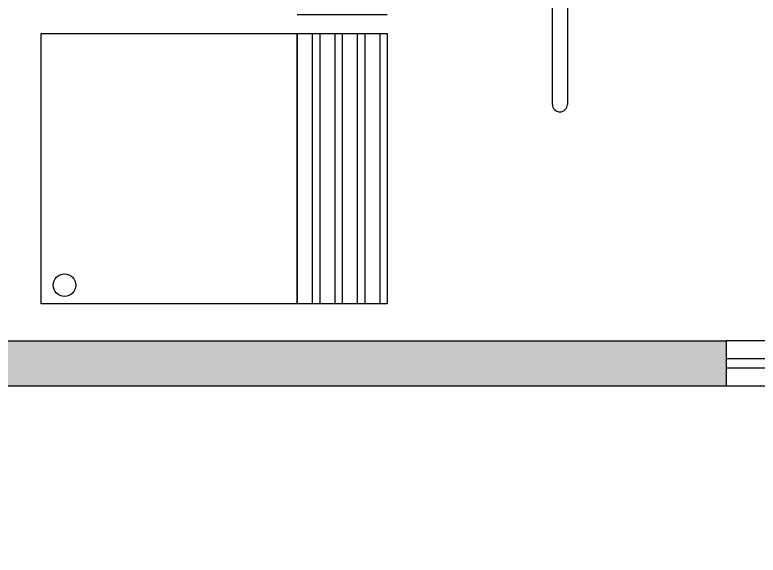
# Model space of a CAD drawing. Header units: centimetres. Extents: x 0 to 1814864, y -139216 to 99734.
# Drawn here: x 906834 to 907080.9, y 9821.1 to 10000.4 of the extents above; entities that cross this region are included whole.
import ezdxf

# ---------------------------------------------------------------- set-up
doc = ezdxf.new("R2010")
doc.units = ezdxf.units.CM
doc.header["$LTSCALE"] = 4
doc.layers.add('0.2', color=2, linetype='Continuous')
doc.layers.add('0.6', color=6, linetype='Continuous')

msp = doc.modelspace()

# ---------------------------------------------------------------- hatches: boundary and pattern name
at = {"layer": '0.2', "true_color": 0x000000}
h = msp.add_hatch(color=18, dxfattribs=at)
h.dxf.hatch_style = 1
h.paths.add_polyline_path([(907185.235, 10807.013), (906960.235, 10807.013), (906605.204, 10807.013), (906450.204, 10807.013), (906450.204, 10792.013), (906590.204, 10792.013), (906590.204, 10782.013), (906605.204, 10782.013), (906605.204, 10792.013), (906960.235, 10792.013), (907185.235, 10792.013)])
h.paths.add_polyline_path([(906825.235, 10512.013), (906605.204, 10512.013), (906605.204, 10682.013), (906590.204, 10682.013), (906590.204, 10512.013), (906190.204, 10512.013), (906010.202, 10512.013), (906010.202, 10527.86), (905995.202, 10527.86), (905995.202, 10342.86), (905985.202, 10342.86), (905985.202, 10327.86), (906010.202, 10327.86), (906010.202, 10497.013), (906605.204, 10497.013), (906810.235, 10497.013), (906810.235, 10487.013), (906825.235, 10487.013)])
h.paths.add_polyline_path([(907070.235, 9892.264), (906825.235, 9892.264), (906825.235, 10347.013), (906810.235, 10347.013), (906810.235, 9892.261), (906705.197, 9891.564), (906705.238, 9876.564), (906810.646, 9877.264), (907070.235, 9877.264)])
h.paths.add_polyline_path([(906305.199, 9890.471), (906005.2, 9889.651), (906005.241, 9874.651), (906305.24, 9875.471)])
h.paths.add_polyline_path([(905605.201, 9888.557), (905350.202, 9887.86), (905350.202, 10077.86), (905335.202, 10077.86), (905335.202, 9887.86), (905325.202, 9887.86), (905325.202, 9872.86), (905350.202, 9872.86), (905605.242, 9873.557)])
h.paths.add_polyline_path([(905205.202, 9887.86), (905185.202, 9887.86), (905185.202, 9872.86), (905205.202, 9872.86)], flags=17)
h.paths.add_polyline_path([(905055.226, 9872.86), (905075.202, 9872.86), (905075.202, 9887.86), (905055.226, 9887.86), (905055.226, 9991.96), (905055.202, 9991.96), (905055.202, 10071.96), (905055.202, 10207.86), (905335.202, 10207.86), (905335.202, 10197.86), (905335.805, 10197.86), (905350.202, 10197.86), (905350.202, 10222.86), (905350.202, 10232.86), (905335.202, 10232.86), (905335.202, 10222.86), (905055.202, 10222.86), (905055.202, 10280.36), (905040.202, 10280.36), (905040.202, 10222.86), (905040.202, 10028.138), (904640.226, 10028.138), (904640.226, 9713.138), (904665.226, 9713.138), (904665.226, 9728.138), (904655.226, 9728.138), (904655.226, 10013.138), (905040.226, 10013.138), (905040.226, 9728.138), (905030.226, 9728.138), (905030.226, 9713.138), (905055.226, 9713.138)])
h.paths.add_polyline_path([(905055.202, 10637.86), (905335.202, 10637.86), (905335.202, 10577.86), (905335.202, 10322.86), (905350.202, 10322.86), (905350.202, 10327.86), (905565.202, 10327.86), (905565.202, 10342.86), (905350.202, 10342.86), (905350.202, 10637.86), (905665.202, 10637.86), (905665.202, 10342.86), (905655.202, 10342.86), (905655.202, 10327.86), (905680.202, 10327.86), (905895.202, 10327.86), (905895.202, 10342.86), (905680.202, 10342.86), (905680.202, 10637.86), (905740.202, 10637.86), (905747.702, 10637.86), (905747.702, 10652.86), (905665.202, 10652.86), (905335.202, 10652.86), (905040.202, 10652.86), (905040.202, 10580.36), (905055.202, 10580.36)])
h.paths.add_polyline_path([(906010.202, 10652.86), (906010.204, 10682.013), (905995.204, 10682.013), (905995.204, 10652.86), (905927.702, 10652.86), (905927.702, 10637.86), (905995.202, 10637.86), (905995.202, 10627.86), (906010.202, 10627.86)])
h.paths.add_polyline_path([(906150.204, 10807.013), (905995.204, 10807.013), (905995.204, 10782.013), (906010.204, 10782.013), (906010.204, 10792.013), (906150.204, 10792.013)])

# ---------------------------------------------------------------- linework, layer by layer
at = {"layer": '0.2'}
for p, q in [((907012.544, 9970.714), (907012.544, 10244.321)), ((907017.53, 10244.321), (907017.53, 9970.714)), ((906957.706, 10000.413), (906927.794, 10000.413)), ((906842.794, 9904.445), (906842.794, 9994.181)), ((906842.794, 9994.181), (906927.794, 9994.181)), ((906927.794, 9904.445), (906927.794, 9994.181)), ((906927.794, 9994.181), (906957.706, 9994.181)), ((906927.794, 9994.181), (906927.794, 9904.445)), ((906932.776, 9994.181), (906932.776, 9904.445)), ((906935.268, 9994.181), (906935.268, 9904.445)), ((906940.254, 9994.181), (906940.254, 9904.445)), ((906942.746, 9994.181), (906942.746, 9904.445)), ((906947.731, 9994.181), (906947.731, 9904.445)), ((906950.224, 9994.181), (906950.224, 9904.445)), ((906955.209, 9994.181), (906955.209, 9904.445)), ((906957.702, 9994.181), (906957.702, 9904.445)), ((906957.706, 9994.181), (906957.706, 9904.445)), ((907015.037, 9968.222), (907015.037, 9968.222)), ((906927.794, 9904.445), (906842.794, 9904.445)), ((906957.706, 9904.445), (906927.794, 9904.445)), ((907310.235, 9892.264), (907070.235, 9892.264)), ((907310.235, 9886.264), (907070.235, 9886.264)), ((907070.235, 9883.264), (907310.235, 9883.264)), ((907070.235, 9877.264), (907310.235, 9877.264))]:
    msp.add_line(p, q, dxfattribs=at)
for radius, start, end in [(2.493, 179.99996, 270.00004), (2.492, 270.00141, 0.0015)]:
    msp.add_arc((907015.037, 9970.714), radius, start, end, dxfattribs=at)
msp.add_ellipse((906850.521, 9910.677), major_axis=(-2.644, -2.644), ratio=1, start_param=2.356198748795713, end_param=8.639384055975297, dxfattribs=at)
at = {"layer": '0.6'}
msp.add_line((907070.235, 9892.264), (907070.235, 9877.264), dxfattribs=at)
for points in [[(906825.235, 10347.013), (906825.235, 9892.264), (907070.235, 9892.264)], [(906810.235, 9877.264), (907070.235, 9877.264)]]:
    msp.add_lwpolyline(points, dxfattribs=at)

doc.saveas('drawing.dxf')
